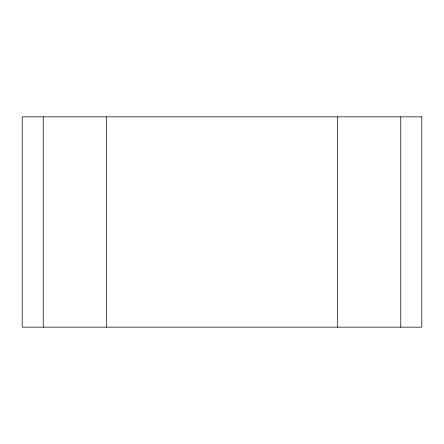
<?xml version="1.0" encoding="UTF-8"?>
<svg xmlns="http://www.w3.org/2000/svg" width="444" height="444" viewBox="0 0 444 444"><rect width="100%" height="100%" fill="white"/><g stroke="black" fill="none" stroke-linecap="round" stroke-linejoin="round"><path stroke-width="0.67" d="M400.771 116.844L400.771 327.156M337.673 116.844L337.673 327.156M106.327 116.844L106.327 327.156M43.229 116.844L43.229 327.156M421.8 116.844L22.2 116.844L22.2 327.156L421.8 327.156L421.8 116.844"/></g></svg>
